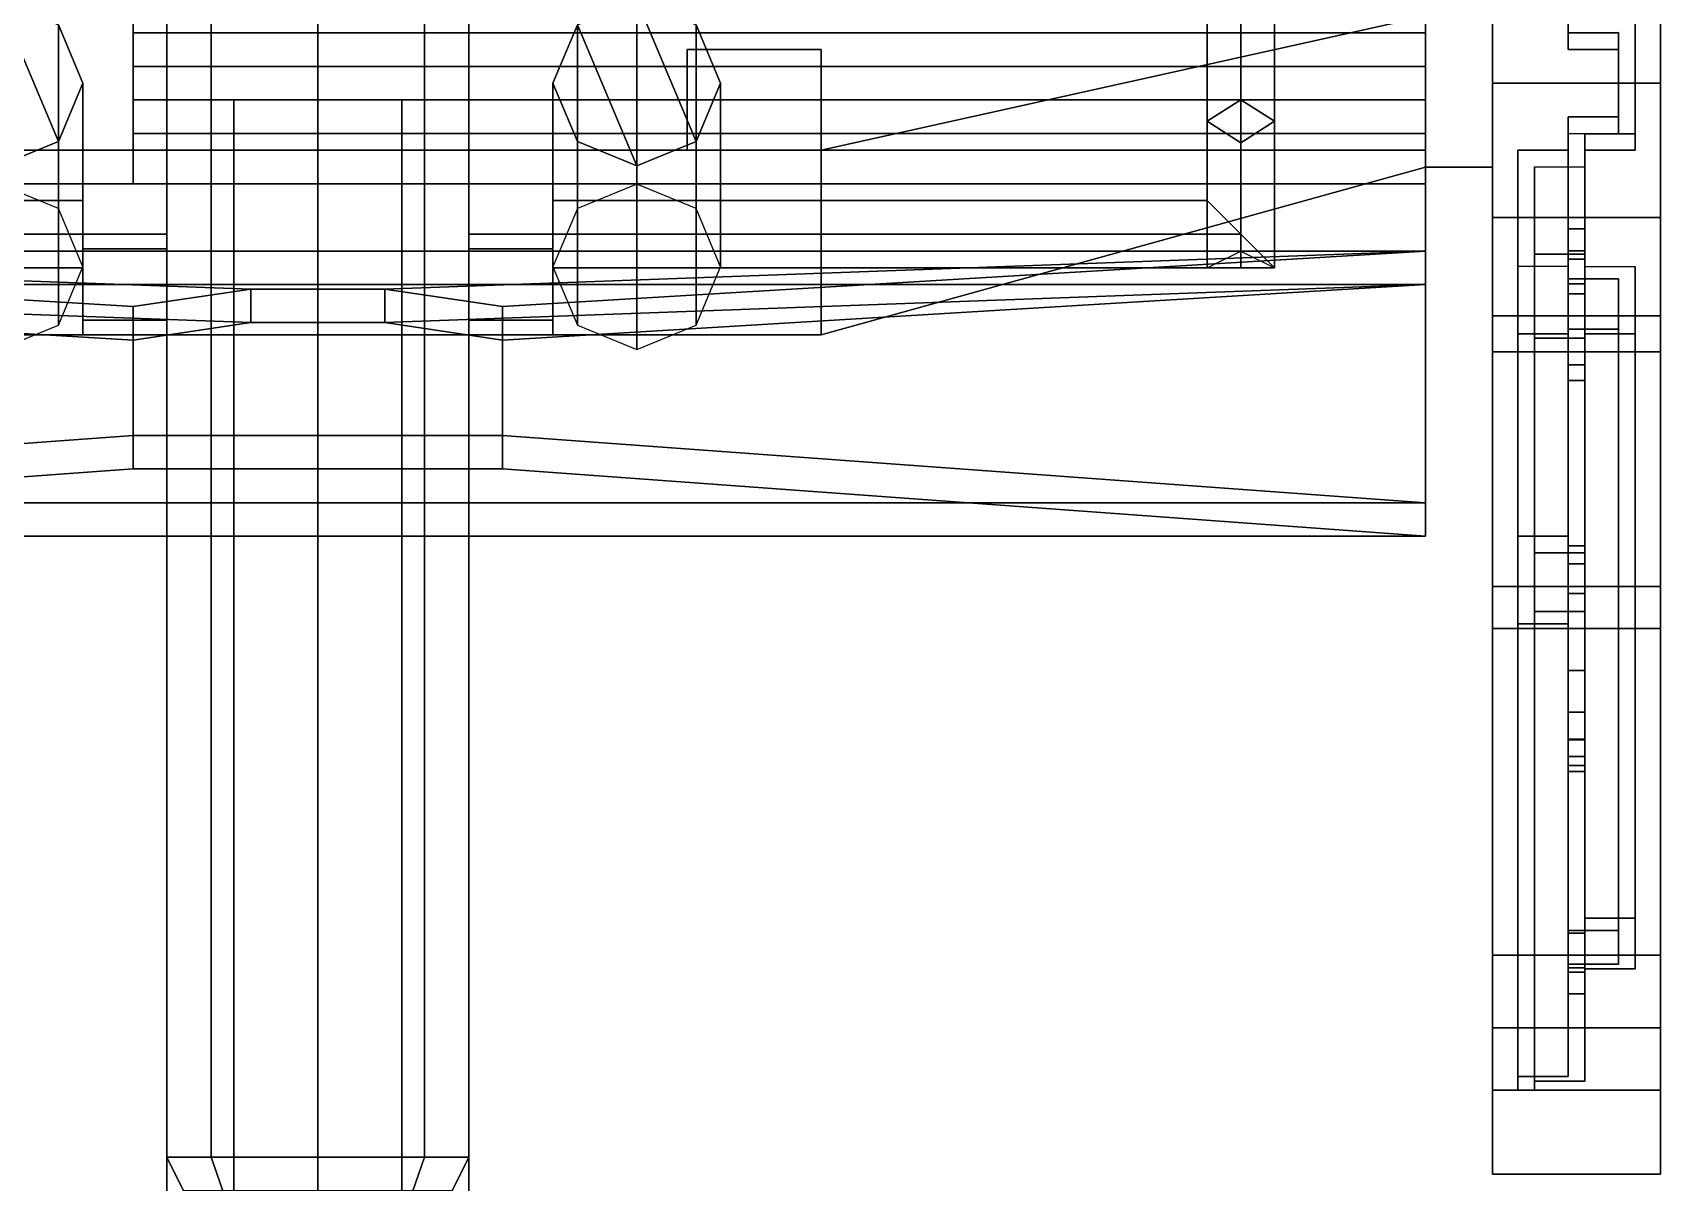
# Model space of a CAD drawing. Header units: millimetres. Extents: x -1 to 0.8, y -11.9 to 2.4.
# Drawn here: x -0.17 to 0.8, y -0.535 to 0.15 of the extents above; entities that cross this region are included whole.
import ezdxf

# ---------------------------------------------------------------- set-up
doc = ezdxf.new("R2010")
doc.units = ezdxf.units.MM
for name, color, linetype in [('gun', 1, 'Continuous'), ('sleeve', 5, 'Continuous'), ('turret', 2, 'Continuous'), ('w1', 3, 'Continuous'), ('wheels', 2, 'Continuous')]:
    doc.layers.add(name, color=color, linetype=linetype)

msp = doc.modelspace()

# ---------------------------------------------------------------- linework, layer by layer
for points in [[(0.66, 0.16, 0.49), (0.66, 0.16, 0.42), (0.3, 0.08, 0.42), (0.3, 0.08, 0.49)], [(0.3, -0.03, 0.42), (0.3, 0.08, 0.42), (0.66, 0.16, 0.42), (0.66, 0.07, 0.42)], [(0.66, 0.07, 0.49), (0.66, 0.16, 0.49), (0.3, 0.08, 0.49), (0.3, -0.03, 0.49)], [(0.66, 0.07, 0.61), (0.66, 0.16, 0.61), (0.3, 0.08, 0.61), (0.3, -0.03, 0.61)], [(0.66, 0.16, 0.61), (0.66, 0.16, 0.54), (0.3, 0.08, 0.54), (0.3, 0.08, 0.61)], [(0.3, -0.03, 0.54), (0.3, 0.08, 0.54), (0.66, 0.16, 0.54), (0.66, 0.07, 0.54)], [(0.7, 0.16, 0.71), (0.66, 0.16, 0.71), (0.66, 0.07, 0.71), (0.7, 0.07, 0.71)], [(0.66, 0.07, 0.42), (0.66, 0.16, 0.42), (0.7, 0.16, 0.42), (0.7, 0.07, 0.42)], [(0.66, 0.07, 0.71), (0.66, 0.16, 0.71), (0.66, 0.16, 0.61), (0.66, 0.07, 0.61)], [(0.66, 0.07, 0.54), (0.66, 0.16, 0.54), (0.66, 0.16, 0.49), (0.66, 0.07, 0.49)], [(0.7, 0.07, 0.42), (0.7, 0.16, 0.42), (0.7, 0.16, 0.71), (0.7, 0.07, 0.71)], [(0.22, 0.08, 0.47), (0.22, 0.14, 0.47), (0.3, 0.14, 0.47), (0.3, 0.08, 0.47)], [(0.3, 0.14, 0.53), (0.3, 0.14, 0.47), (0.22, 0.14, 0.47), (0.22, 0.14, 0.53)], [(0.22, 0.14, 0.53), (0.22, 0.14, 0.47), (0.22, 0.08, 0.47), (0.22, 0.08, 0.53)], [(0.3, 0.08, 0.53), (0.3, 0.14, 0.53), (0.22, 0.14, 0.53), (0.22, 0.08, 0.53)], [(0.3, 0.08, 0.47), (0.3, 0.14, 0.47), (0.3, 0.14, 0.53), (0.3, 0.08, 0.53)], [(0.3, 0.08, 0.61), (0.3, 0.08, 0.42), (-0.3, 0.08, 0.42), (-0.3, 0.08, 0.61)], [(-0.3, -0.03, 0.42), (-0.3, 0.08, 0.42), (0.3, 0.08, 0.42), (0.3, -0.03, 0.42)], [(0.3, -0.03, 0.61), (0.3, 0.08, 0.61), (-0.3, 0.08, 0.61), (-0.3, -0.03, 0.61)], [(0.3, -0.03, 0.49), (0.3, 0.08, 0.49), (0.3, 0.08, 0.54), (0.3, -0.03, 0.54)], [(0.3, -0.03, 0.49), (0.3, -0.03, 0.42), (0.66, 0.07, 0.42), (0.66, 0.07, 0.49)], [(0.3, -0.03, 0.61), (0.3, -0.03, 0.54), (0.66, 0.07, 0.54), (0.66, 0.07, 0.61)], [(0.7, 0.07, 0.71), (0.66, 0.07, 0.71), (0.66, 0.07, 0.42), (0.7, 0.07, 0.42)], [(-0.3, -0.03, 0.61), (-0.3, -0.03, 0.42), (0.3, -0.03, 0.42), (0.3, -0.03, 0.61)]]:
    msp.add_3dface(points)
at = {"layer": 'gun'}
for points in [[(-0.09, -0.52, 0.99), (-0.06364, -0.52, 1.05364), (-0.06364, 0.34, 1.05364), (-0.09, 0.34, 0.99)], [(-0.06364, -0.52, 0.92636), (-0.09, -0.52, 0.99), (-0.09, 0.34, 0.99), (-0.06364, 0.34, 0.92636)], [(-0.06364, -0.52, 1.05364), (0, -0.52, 1.08), (0, 0.34, 1.08), (-0.06364, 0.34, 1.05364)], [(0, -0.52, 0.9), (-0.06364, -0.52, 0.92636), (-0.06364, 0.34, 0.92636), (0, 0.34, 0.9)], [(0, -0.52, 1.08), (0.06364, -0.52, 1.05364), (0.06364, 0.34, 1.05364), (0, 0.34, 1.08)], [(0.06364, -0.52, 0.92636), (0, -0.52, 0.9), (0, 0.34, 0.9), (0.06364, 0.34, 0.92636)], [(0.06364, -0.52, 1.05364), (0.09, -0.52, 0.99), (0.09, 0.34, 0.99), (0.06364, 0.34, 1.05364)], [(0.09, -0.52, 0.99), (0.06364, -0.52, 0.92636), (0.06364, 0.34, 0.92636), (0.09, 0.34, 0.99)], [(-0.09, -0.52, 0.99), (-0.06364, -0.52, 0.92636), (-0.05657, -0.54, 0.93343), (-0.08, -0.54, 0.99)], [(-0.06364, -0.52, 1.05364), (-0.09, -0.52, 0.99), (-0.08, -0.54, 0.99), (-0.05657, -0.54, 1.04657)], [(-0.06364, -0.52, 0.92636), (0, -0.52, 0.9), (0, -0.54, 0.91), (-0.05657, -0.54, 0.93343)], [(0, -0.52, 1.08), (-0.06364, -0.52, 1.05364), (-0.05657, -0.54, 1.04657), (0, -0.54, 1.07)], [(0, -0.52, 0.9), (0.06364, -0.52, 0.92636), (0.05657, -0.54, 0.93343), (0, -0.54, 0.91)], [(0.06364, -0.52, 1.05364), (0, -0.52, 1.08), (0, -0.54, 1.07), (0.05657, -0.54, 1.04657)], [(0.06364, -0.52, 0.92636), (0.09, -0.52, 0.99), (0.08, -0.54, 0.99), (0.05657, -0.54, 0.93343)], [(0.09, -0.52, 0.99), (0.06364, -0.52, 1.05364), (0.05657, -0.54, 1.04657), (0.08, -0.54, 0.99)]]:
    msp.add_3dface(points, dxfattribs=at)
at = {"layer": 'sleeve'}
for points in [[(-0.09, 0.92, 0.87), (-0.09, 0.83, 0.74), (-0.09, -1.11, 0.74), (-0.09, -1.11, 0.87)], [(0.09, 0.11, 0.87), (0.09, 0.92, 0.87), (-0.09, 0.92, 0.87), (-0.09, 0.11, 0.87)], [(0.09, -1.11, 0.74), (0.09, 0.83, 0.74), (0.09, 0.92, 0.87), (0.09, -1.11, 0.87)], [(-0.09, -1.11, 0.74), (-0.09, 0.83, 0.74), (0.09, 0.83, 0.74), (0.09, -1.11, 0.74)], [(-0.05, -1.11, 0.9), (-0.05, 0.11, 0.9), (-0.09, 0.11, 0.87), (-0.09, -1.11, 0.87)], [(0.05, 0.11, 0.9), (0.09, 0.11, 0.87), (-0.09, 0.11, 0.87), (-0.05, 0.11, 0.9)], [(0.05, -1.11, 0.9), (0.05, 0.11, 0.9), (-0.05, 0.11, 0.9), (-0.05, -1.11, 0.9)], [(0.09, -1.11, 0.87), (0.09, 0.11, 0.87), (0.05, 0.11, 0.9), (0.05, -1.11, 0.9)]]:
    msp.add_3dface(points, dxfattribs=at)
at = {"layer": 'turret'}
for points in [[(0.55, 0.35, 0.65), (0.53, 0.32273, 0.67), (0.53, 0.09727, 1.29), (0.55, 0.11, 1.31)], [(0.55, 0.03, 0.65), (0.53, 0.05, 0.67), (0.53, 0.32273, 0.67), (0.55, 0.35, 0.65)], [(0.57, 0.32273, 0.67), (0.55, 0.35, 0.65), (0.55, 0.11, 1.31), (0.57, 0.09727, 1.29)], [(0.57, 0.01, 0.67), (0.55, 0.03, 0.65), (0.55, 0.35, 0.65), (0.57, 0.32273, 0.67)], [(0.53, 0.32273, 0.67), (0.55, 0.29545, 0.69), (0.55, 0.08455, 1.27), (0.53, 0.09727, 1.29)], [(0.53, 0.05, 0.67), (0.55, 0.03, 0.69), (0.55, 0.29545, 0.69), (0.53, 0.32273, 0.67)], [(0.55, 0.29545, 0.69), (0.57, 0.32273, 0.67), (0.57, 0.09727, 1.29), (0.55, 0.08455, 1.27)], [(0.55, 0.03, 0.69), (0.57, 0.01, 0.67), (0.57, 0.32273, 0.67), (0.55, 0.29545, 0.69)], [(-0.11, 0.23, 1.58), (-0.11, 0.13, 1.51), (0.66, 0.13, 1.51), (0.66, 0.23, 1.58)], [(0.66, 0.23, 1.56), (0.66, 0.15, 1.51), (-0.11, 0.15, 1.51), (-0.11, 0.23, 1.56)], [(-0.11, 0.23, 1.58), (-0.11, 0.23, 1.56), (-0.11, 0.15, 1.51), (-0.11, 0.13, 1.51)], [(0.66, 0.13, 1.51), (0.66, 0.15, 1.51), (0.66, 0.23, 1.56), (0.66, 0.23, 1.58)], [(-0.15464, 0.08518, 1.36614), (-0.19, 0.16924, 1.35132), (-0.22536, 0.15482, 1.35386), (-0.19, 0.07076, 1.36868)], [(-0.15464, 0.04542, 0.73343), (-0.19, 0.05984, 0.73089), (-0.19, 0.16924, 1.35132), (-0.15464, 0.15482, 1.35386)], [(-0.14, 0.12, 1.36), (-0.15464, 0.15482, 1.35386), (-0.19, 0.16924, 1.35132), (-0.15464, 0.08518, 1.36614)], [(0.19, 0.05984, 0.73089), (0.15464, 0.04542, 0.73343), (0.15464, 0.15482, 1.35386), (0.19, 0.16924, 1.35132)], [(0.22536, 0.08518, 1.36614), (0.19, 0.16924, 1.35132), (0.15464, 0.15482, 1.35386), (0.19, 0.07076, 1.36868)], [(0.22536, 0.04542, 0.73343), (0.19, 0.05984, 0.73089), (0.19, 0.16924, 1.35132), (0.22536, 0.15482, 1.35386)], [(0.24, 0.12, 1.36), (0.22536, 0.15482, 1.35386), (0.19, 0.16924, 1.35132), (0.22536, 0.08518, 1.36614)], [(-0.14, 0.0106, 0.73957), (-0.15464, 0.04542, 0.73343), (-0.15464, 0.15482, 1.35386), (-0.14, 0.12, 1.36)], [(0.66, 0.15, 1.51), (0.66, 0.11, 1.47), (-0.11, 0.11, 1.47), (-0.11, 0.15, 1.51)], [(-0.11, 0.13, 1.51), (-0.11, 0.15, 1.51), (-0.11, 0.11, 1.47), (-0.11, 0.09, 1.47)], [(0.15464, 0.04542, 0.73343), (0.14, 0.0106, 0.73957), (0.14, 0.12, 1.36), (0.15464, 0.15482, 1.35386)], [(0.19, 0.07076, 1.36868), (0.15464, 0.15482, 1.35386), (0.14, 0.12, 1.36), (0.15464, 0.08518, 1.36614)], [(0.24, 0.0106, 0.73957), (0.22536, 0.04542, 0.73343), (0.22536, 0.15482, 1.35386), (0.24, 0.12, 1.36)], [(0.66, 0.09, 1.47), (0.66, 0.11, 1.47), (0.66, 0.15, 1.51), (0.66, 0.13, 1.51)], [(-0.11, 0.13, 1.51), (-0.11, 0.09, 1.47), (0.66, 0.09, 1.47), (0.66, 0.13, 1.51)], [(-0.15464, -0.02422, 0.74571), (-0.14, 0.0106, 0.73957), (-0.14, 0.12, 1.36), (-0.15464, 0.08518, 1.36614)], [(0.14, 0.0106, 0.73957), (0.15464, -0.02422, 0.74571), (0.15464, 0.08518, 1.36614), (0.14, 0.12, 1.36)], [(0.22536, -0.02422, 0.74571), (0.24, 0.0106, 0.73957), (0.24, 0.12, 1.36), (0.22536, 0.08518, 1.36614)], [(0.66, 0.11, 1.47), (0.66, 0.08, 1.43), (-0.11, 0.08, 1.43), (-0.11, 0.11, 1.47)], [(-0.11, 0.09, 1.47), (-0.11, 0.11, 1.47), (-0.11, 0.08, 1.43), (-0.11, 0.06, 1.43)], [(0.53, 0.01, 1.29), (0.55, 0.02, 1.31), (0.55, 0.11, 1.31), (0.53, 0.09727, 1.29)], [(0.55, 0.02, 1.31), (0.57, 0.01, 1.29), (0.57, 0.09727, 1.29), (0.55, 0.11, 1.31)], [(0.66, 0.06, 1.43), (0.66, 0.08, 1.43), (0.66, 0.11, 1.47), (0.66, 0.09, 1.47)], [(0.55, 0.01, 1.27), (0.53, 0.01, 1.29), (0.53, 0.09727, 1.29), (0.55, 0.08455, 1.27)], [(0.57, 0.01, 1.29), (0.55, 0.01, 1.27), (0.55, 0.08455, 1.27), (0.57, 0.09727, 1.29)], [(-0.11, 0.09, 1.47), (-0.11, 0.06, 1.43), (0.66, 0.06, 1.43), (0.66, 0.09, 1.47)], [(0.66, 0.08, 1.43), (0.66, 0.02, 1.31), (-0.66, 0.02, 1.31), (-0.66, 0.08, 1.43)], [(-0.11, 0.06, 1.43), (-0.11, 0.08, 1.43), (-0.55, 0.08, 1.43), (-0.55, 0.06, 1.43)], [(-0.19, -0.03864, 0.74825), (-0.15464, -0.02422, 0.74571), (-0.15464, 0.08518, 1.36614), (-0.19, 0.07076, 1.36868)], [(-0.09, 0.03, 0.75), (-0.09, 0.08, 0.64), (-0.14, 0.08, 0.64), (-0.14, 0.03, 0.75)], [(-0.14, 0.03, 0.75), (-0.14, 0.08, 0.64), (-0.14, -0.03, 0.61), (-0.14, -0.03, 0.75)], [(-0.14, 0.08, 0.64), (-0.14, 0.08, 0.61), (-0.14, -0.03, 0.61)], [(0.14, 0.08, 0.64), (0.14, 0.08, 0.61), (-0.14, 0.08, 0.61), (-0.14, 0.08, 0.64)], [(-0.14, -0.03, 0.61), (-0.14, 0.08, 0.61), (0.14, 0.08, 0.61), (0.14, -0.03, 0.61)], [(-0.09, -0.03, 0.64), (-0.09, 0.08, 0.64), (-0.09, 0.03, 0.75), (-0.09, -0.03, 0.75)], [(0.09, -0.03, 0.64), (0.09, 0.08, 0.64), (-0.09, 0.08, 0.64), (-0.09, -0.03, 0.64)], [(0.09, 0.03, 0.75), (0.09, 0.08, 0.64), (0.09, -0.03, 0.64), (0.09, -0.03, 0.75)], [(0.14, 0.03, 0.75), (0.14, 0.08, 0.64), (0.09, 0.08, 0.64), (0.09, 0.03, 0.75)], [(0.14, -0.03, 0.61), (0.14, 0.08, 0.61), (0.14, 0.08, 0.64), (0.14, -0.03, 0.61)], [(0.14, -0.03, 0.61), (0.14, 0.08, 0.64), (0.14, 0.03, 0.75), (0.14, -0.03, 0.75)], [(0.15464, -0.02422, 0.74571), (0.19, -0.03864, 0.74825), (0.19, 0.07076, 1.36868), (0.15464, 0.08518, 1.36614)], [(0.19, -0.03864, 0.74825), (0.22536, -0.02422, 0.74571), (0.22536, 0.08518, 1.36614), (0.19, 0.07076, 1.36868)], [(0.66, 0, 1.31), (0.66, 0.02, 1.31), (0.66, 0.08, 1.43), (0.66, 0.06, 1.43)], [(-0.66, 0.06, 1.43), (-0.66, 0, 1.31), (0.66, 0, 1.31), (0.66, 0.06, 1.43)], [(-0.14, 0.03, 0.69), (-0.14, 0.05, 0.67), (-0.53, 0.05, 0.67), (-0.55, 0.03, 0.69)], [(-0.14, 0.05, 0.67), (-0.14, 0.03, 0.65), (-0.55, 0.03, 0.65), (-0.53, 0.05, 0.67)], [(0.14, 0.03, 0.65), (0.14, 0.05, 0.67), (0.53, 0.05, 0.67), (0.55, 0.03, 0.65)], [(0.14, 0.05, 0.67), (0.14, 0.03, 0.69), (0.55, 0.03, 0.69), (0.53, 0.05, 0.67)], [(-0.14, 0.01, 0.67), (-0.14, 0.03, 0.69), (-0.55, 0.03, 0.69), (-0.57, 0.01, 0.67)], [(-0.14, 0.03, 0.65), (-0.14, 0.01, 0.67), (-0.57, 0.01, 0.67), (-0.55, 0.03, 0.65)], [(-0.14, 0.03, 0.75), (-0.14, 0.02121, 0.77121), (-0.09, 0.02121, 0.77121), (-0.09, 0.03, 0.75)], [(-0.14, 0.02121, 0.77121), (-0.14, 0.03, 0.75), (-0.14, -0.03, 0.75), (-0.14, -0.02121, 0.77121)], [(0.09, 0.03, 0.75), (0.09, 0.02121, 0.77121), (0.14, 0.02121, 0.77121), (0.14, 0.03, 0.75)], [(0.14, -0.03, 0.75), (0.14, 0.03, 0.75), (0.14, 0.02121, 0.77121), (0.14, -0.02121, 0.77121)], [(0.14, 0.01, 0.67), (0.14, 0.03, 0.65), (0.55, 0.03, 0.65), (0.57, 0.01, 0.67)], [(0.14, 0.03, 0.69), (0.14, 0.01, 0.67), (0.57, 0.01, 0.67), (0.55, 0.03, 0.69)], [(-0.11, -0.01314, 1.12), (-0.11, -0.08988, 0.68), (-0.66, -0.13, 0.45), (-0.66, 0.02, 1.31)], [(0.66, 0.02, 1.31), (0.04, -0.00267, 1.18), (-0.04, -0.00267, 1.18), (-0.66, 0.02, 1.31)], [(-0.04, -0.00267, 1.18), (-0.11, -0.01314, 1.12), (-0.11, -0.01314, 1.12), (-0.66, 0.02, 1.31)], [(-0.14, 0.02121, 0.77121), (-0.14, 0, 0.78), (-0.09, 0, 0.78), (-0.09, 0.02121, 0.77121)], [(-0.14, 0, 0.78), (-0.14, 0.02121, 0.77121), (-0.14, -0.02121, 0.77121), (-0.14, 0, 0.78)], [(0.66, 0.02, 1.31), (0.11, -0.01314, 1.12), (0.11, -0.01314, 1.12), (0.04, -0.00267, 1.18)], [(0.09, 0.02121, 0.77121), (0.09, 0, 0.78), (0.14, 0, 0.78), (0.14, 0.02121, 0.77121)], [(0.66, -0.13, 0.45), (0.11, -0.08988, 0.68), (0.11, -0.01314, 1.12), (0.66, 0.02, 1.31)], [(0.14, -0.02121, 0.77121), (0.14, 0.02121, 0.77121), (0.14, 0, 0.78)], [(0.66, -0.15, 0.45), (0.66, -0.13, 0.45), (0.66, 0.02, 1.31), (0.66, 0, 1.31)], [(-0.66, 0, 1.31), (-0.66, -0.15, 0.45), (-0.11, -0.10988, 0.68), (-0.11, -0.03314, 1.12)], [(-0.66, 0, 1.31), (-0.04, -0.02267, 1.18), (0.04, -0.02267, 1.18), (0.66, 0, 1.31)], [(-0.66, 0, 1.31), (-0.66, 0, 1.31), (-0.11, -0.03314, 1.12), (-0.04, -0.02267, 1.18)], [(-0.14, 0, 0.78), (-0.14, -0.02121, 0.77121), (-0.09, -0.02121, 0.77121), (-0.09, 0, 0.78)], [(-0.11, -0.03314, 1.12), (-0.11, -0.01314, 1.12), (-0.04, -0.00267, 1.18), (-0.04, -0.02267, 1.18)], [(-0.04, -0.02267, 1.18), (-0.04, -0.00267, 1.18), (0.04, -0.00267, 1.18), (0.04, -0.02267, 1.18)], [(0.04, -0.02267, 1.18), (0.04, -0.02267, 1.18), (0.11, -0.03314, 1.12), (0.66, 0, 1.31)], [(0.04, -0.02267, 1.18), (0.04, -0.00267, 1.18), (0.11, -0.01314, 1.12), (0.11, -0.03314, 1.12)], [(0.09, 0, 0.78), (0.09, -0.02121, 0.77121), (0.14, -0.02121, 0.77121), (0.14, 0, 0.78)], [(0.11, -0.10988, 0.68), (0.66, -0.15, 0.45), (0.66, 0, 1.31), (0.11, -0.03314, 1.12)], [(-0.11, -0.10988, 0.68), (-0.11, -0.08988, 0.68), (-0.11, -0.01314, 1.12), (-0.11, -0.03314, 1.12)], [(0.11, -0.03314, 1.12), (0.11, -0.01314, 1.12), (0.11, -0.08988, 0.68), (0.11, -0.10988, 0.68)], [(-0.14, -0.02121, 0.77121), (-0.14, -0.03, 0.75), (-0.09, -0.03, 0.75), (-0.09, -0.02121, 0.77121)], [(0.09, -0.02121, 0.77121), (0.09, -0.03, 0.75), (0.14, -0.03, 0.75), (0.14, -0.02121, 0.77121)], [(-0.14, -0.03, 0.75), (-0.14, -0.03, 0.61), (-0.09, -0.03, 0.64), (-0.09, -0.03, 0.75)], [(-0.09, -0.03, 0.64), (-0.14, -0.03, 0.61), (0.14, -0.03, 0.61), (0.09, -0.03, 0.64)], [(0.09, -0.03, 0.75), (0.09, -0.03, 0.64), (0.14, -0.03, 0.61), (0.14, -0.03, 0.75)], [(0.11, -0.08988, 0.68), (0.66, -0.13, 0.45), (-0.66, -0.13, 0.45), (-0.11, -0.08988, 0.68)], [(0.11, -0.10988, 0.68), (0.11, -0.08988, 0.68), (-0.11, -0.08988, 0.68), (-0.11, -0.10988, 0.68)], [(-0.11, -0.10988, 0.68), (-0.66, -0.15, 0.45), (0.66, -0.15, 0.45), (0.11, -0.10988, 0.68)], [(-0.66, -0.15, 0.45), (-0.66, -0.13, 0.45), (0.66, -0.13, 0.45), (0.66, -0.15, 0.45)]]:
    msp.add_3dface(points, dxfattribs=at)
at = {"layer": 'w1'}
for points in [[(0.745, 0.08982, 1.24191), (0.745, 0.0005, 1.19256), (0.745, -0.04779, 1.17962), (0.745, -0.14982, 1.1777)], [(0.745, 0.08982, 1.24191), (0.745, 0.02017, 1.17712), (0.745, 0.02017, 1.17712), (0.745, 0.0005, 1.19256)], [(0.745, 0.08982, 1.24191), (0.745, 0.08, 0.79928), (0.745, 0.0332, 1.05121), (0.745, 0.02017, 1.17712)], [(0.745, 0.02017, 0.12288), (0.745, 0.0332, 0.24879), (0.745, 0.08, 0.50072), (0.745, 0.08982, 0.05809)], [(0.745, 0.0005, 0.10744), (0.745, 0.02017, 0.12288), (0.745, 0.02017, 0.12288), (0.745, 0.08982, 0.05809)], [(0.745, -0.14982, 0.1223), (0.745, -0.04779, 0.12038), (0.745, 0.0005, 0.10744), (0.745, 0.08982, 0.05809)], [(0.745, -0.14982, 1.1777), (0.745, 0.08, 0.79928), (0.715, 0.08, 0.79928), (0.715, -0.14982, 1.1777)], [(0.715, 0.08, 0.79928), (0.715, 0.04, 0.78856), (0.715, -0.18, 1.16962), (0.715, -0.14982, 1.1777)], [(0.715, -0.14982, 0.1223), (0.715, 0.0798, 0.50077), (0.745, 0.08, 0.50072), (0.745, -0.14982, 0.1223)], [(0.715, 0.04, 0.51144), (0.715, 0.08, 0.50072), (0.715, -0.14982, 0.1223), (0.715, -0.18, 0.13038)], [(0.745, -0.05711, 1.15642), (0.745, -0.00543, 1.04085), (0.745, 0.08, 0.79928), (0.745, -0.14982, 1.1777)], [(0.745, 0.01518, 1.0412), (0.745, 0.08, 0.79928), (0.745, 0.08, 0.79928), (0.745, -0.00542, 1.04081)], [(0.745, 0.0332, 1.05121), (0.745, 0.08, 0.79928), (0.745, 0.08, 0.79928), (0.745, 0.01518, 1.0412)], [(0.745, -0.14982, 0.1223), (0.745, 0.08, 0.50072), (0.745, -0.00543, 0.25915), (0.745, -0.05711, 0.14358)], [(0.745, 0.01518, 0.2588), (0.745, 0.08, 0.50072), (0.745, 0.08, 0.50072), (0.745, 0.03321, 0.24884)], [(0.745, -0.00543, 0.25915), (0.745, 0.08, 0.50072), (0.745, 0.08, 0.50072), (0.745, 0.01518, 0.2588)], [(0.755, -0.15988, 1.17501), (0.755, 0.06994, 0.79659), (0.755, 0.08, 0.79928), (0.755, -0.14982, 1.1777)], [(0.755, -0.14982, 0.1223), (0.755, 0.08, 0.50072), (0.755, 0.06994, 0.50341), (0.755, -0.15988, 0.12499)], [(0.725, -0.15988, 1.17501), (0.725, 0.07014, 0.79664), (0.755, 0.06994, 0.79659), (0.755, -0.15988, 1.17501)], [(0.725, -0.18, 1.16962), (0.725, 0.04, 0.78856), (0.725, 0.07014, 0.79664), (0.725, -0.15988, 1.17501)], [(0.725, -0.15988, 0.12499), (0.725, 0.06994, 0.50341), (0.725, 0.04, 0.51144), (0.725, -0.18, 0.13038)], [(0.755, -0.15988, 0.12499), (0.755, 0.06994, 0.50341), (0.725, 0.06994, 0.50341), (0.725, -0.15988, 0.12499)], [(0.715, 0.04, 0.78856), (0.715, 0.01072, 0.75928), (0.715, -0.20209, 1.14753), (0.715, -0.18, 1.16962)], [(0.715, 0.01072, 0.54072), (0.715, 0.04, 0.51144), (0.715, -0.18, 0.13038), (0.715, -0.20209, 0.15248)], [(0.725, -0.19473, 1.15489), (0.725, 0.01808, 0.76665), (0.725, 0.04, 0.78856), (0.725, -0.18, 1.16962)], [(0.725, -0.18, 0.13038), (0.725, 0.04, 0.51144), (0.725, 0.01793, 0.5335), (0.725, -0.19473, 0.14512)], [(0.715, -0.20209, 1.14753), (0.715, 0.01087, 0.75943), (0.745, 0.01072, 0.75928), (0.745, -0.20209, 1.14752)], [(0.745, -0.20209, 0.15248), (0.745, 0.01072, 0.54072), (0.715, 0.01072, 0.54072), (0.715, -0.20209, 0.15248)], [(0.755, -0.19473, 1.15489), (0.755, 0.01808, 0.76665), (0.725, 0.01808, 0.76665), (0.725, -0.19473, 1.15489)], [(0.725, -0.19473, 0.14512), (0.725, 0.01793, 0.5335), (0.755, 0.01808, 0.53335), (0.755, -0.19473, 0.14511)], [(0.745, -0.28659, 1.00002), (0.745, -0.18406, 0.92577), (0.745, 0.01072, 0.75928), (0.745, -0.37752, 0.97209)], [(0.745, -0.20209, 1.14752), (0.745, 0.01072, 0.75928), (0.745, -0.15577, 0.95406), (0.745, -0.23002, 1.05659)], [(0.745, -0.16638, 0.93638), (0.745, 0.01072, 0.75928), (0.745, 0.01072, 0.75928), (0.745, -0.18402, 0.92574)], [(0.745, -0.15577, 0.95406), (0.745, 0.01072, 0.75928), (0.745, 0.01072, 0.75928), (0.745, -0.16638, 0.93638)], [(0.745, -0.18406, 0.37423), (0.745, 0.01072, 0.54072), (0.745, 0.01072, 0.54072), (0.745, -0.16638, 0.36362)], [(0.745, -0.16638, 0.36362), (0.745, 0.01072, 0.54072), (0.745, 0.01072, 0.54072), (0.745, -0.15574, 0.34598)], [(0.745, -0.37752, 0.32791), (0.745, 0.01072, 0.54072), (0.745, -0.18406, 0.37423), (0.745, -0.28659, 0.29998)], [(0.745, -0.23002, 0.24341), (0.745, -0.15577, 0.34594), (0.745, 0.01072, 0.54072), (0.745, -0.20209, 0.15248)], [(0.755, -0.20209, 1.14752), (0.755, 0.01072, 0.75928), (0.755, 0.01808, 0.76665), (0.755, -0.19473, 1.15489)], [(0.755, -0.19473, 0.14511), (0.755, 0.01808, 0.53335), (0.755, 0.01072, 0.54072), (0.755, -0.20209, 0.15248)], [(0.715, -0.47191, 0.61982), (0.715, -0.02934, 0.6102), (0.745, -0.02928, 0.61), (0.745, -0.47191, 0.61982)], [(0.745, -0.47191, 0.68018), (0.745, -0.02928, 0.69), (0.715, -0.02928, 0.69), (0.715, -0.47191, 0.68018)], [(0.715, -0.04, 0.65), (0.715, -0.02928, 0.61), (0.715, -0.47191, 0.61982), (0.715, -0.48, 0.65)], [(0.715, -0.02928, 0.69), (0.715, -0.04, 0.65), (0.715, -0.48, 0.65), (0.715, -0.47191, 0.68018)], [(0.725, -0.48, 0.65), (0.725, -0.04, 0.65), (0.725, -0.03192, 0.68014), (0.725, -0.47461, 0.67012)], [(0.725, -0.47461, 0.67012), (0.725, -0.03192, 0.68014), (0.755, -0.03198, 0.67994), (0.755, -0.47461, 0.67012)], [(0.725, -0.47461, 0.62988), (0.725, -0.03198, 0.62006), (0.725, -0.04, 0.65), (0.725, -0.48, 0.65)], [(0.755, -0.47461, 0.62988), (0.755, -0.03198, 0.62006), (0.725, -0.03198, 0.62006), (0.725, -0.47461, 0.62988)], [(0.745, -0.27085, 0.77543), (0.745, -0.02928, 0.69), (0.745, -0.02928, 0.69), (0.745, -0.2712, 0.75482)], [(0.745, -0.2712, 0.75482), (0.745, -0.02928, 0.69), (0.745, -0.02928, 0.69), (0.745, -0.28116, 0.73679)], [(0.745, -0.4077, 0.91982), (0.745, -0.02928, 0.69), (0.745, -0.27085, 0.77543), (0.745, -0.38642, 0.82711)], [(0.745, -0.40712, 0.74983), (0.745, -0.28121, 0.7368), (0.745, -0.02928, 0.69), (0.745, -0.47191, 0.68018)], [(0.745, -0.38642, 0.47289), (0.745, -0.27085, 0.52457), (0.745, -0.02928, 0.61), (0.745, -0.4077, 0.38018)], [(0.745, -0.47191, 0.61982), (0.745, -0.02928, 0.61), (0.745, -0.28121, 0.5632), (0.745, -0.40712, 0.55017)], [(0.745, -0.2712, 0.54518), (0.745, -0.02928, 0.61), (0.745, -0.02928, 0.61), (0.745, -0.27081, 0.52458)], [(0.745, -0.28121, 0.5632), (0.745, -0.02928, 0.61), (0.745, -0.02928, 0.61), (0.745, -0.2712, 0.54518)], [(0.755, -0.47191, 0.61982), (0.755, -0.02928, 0.61), (0.755, -0.03198, 0.62006), (0.755, -0.47461, 0.62988)], [(0.755, -0.47461, 0.67012), (0.755, -0.03198, 0.67994), (0.755, -0.02928, 0.69), (0.755, -0.47191, 0.68018)], [(0.745, -0.04779, 1.17962), (0.745, -0.05711, 1.15642), (0.745, -0.05711, 1.15642), (0.745, -0.14982, 1.1777)], [(0.745, -0.14982, 0.1223), (0.745, -0.05711, 0.14358), (0.745, -0.05711, 0.14358), (0.745, -0.04779, 0.12038)], [(0.745, -0.20209, 1.14752), (0.745, -0.25477, 1.06012), (0.745, -0.29012, 1.02477), (0.745, -0.37752, 0.97209)], [(0.745, -0.20209, 1.14752), (0.745, -0.23002, 1.05659), (0.745, -0.23002, 1.05659), (0.745, -0.25477, 1.06012)], [(0.745, -0.25477, 0.23988), (0.745, -0.23002, 0.24341), (0.745, -0.23002, 0.24341), (0.745, -0.20209, 0.15248)], [(0.745, -0.37752, 0.32791), (0.745, -0.29012, 0.27523), (0.745, -0.25477, 0.23988), (0.745, -0.20209, 0.15248)], [(0.745, -0.29012, 1.02477), (0.745, -0.28659, 1.00002), (0.745, -0.28659, 1.00002), (0.745, -0.37752, 0.97209)], [(0.745, -0.37752, 0.32791), (0.745, -0.28659, 0.29998), (0.745, -0.28659, 0.29998), (0.745, -0.29012, 0.27523)], [(0.745, -0.4077, 0.91982), (0.745, -0.38642, 0.82711), (0.745, -0.38642, 0.82711), (0.745, -0.40962, 0.81779)], [(0.745, -0.40962, 0.48221), (0.745, -0.38642, 0.47289), (0.745, -0.38642, 0.47289), (0.745, -0.4077, 0.38018)], [(0.745, -0.42256, 0.7695), (0.745, -0.40712, 0.74983), (0.745, -0.40712, 0.74983), (0.745, -0.47191, 0.68018)], [(0.745, -0.47191, 0.61982), (0.745, -0.40712, 0.55017), (0.745, -0.40712, 0.55017), (0.745, -0.42256, 0.5305)], [(0.745, -0.4077, 0.91982), (0.745, -0.40962, 0.81779), (0.745, -0.42256, 0.7695), (0.745, -0.47191, 0.68018)], [(0.745, -0.47191, 0.61982), (0.745, -0.42256, 0.5305), (0.745, -0.40962, 0.48221), (0.745, -0.4077, 0.38018)]]:
    msp.add_3dface(points, dxfattribs=at)
at = {"layer": 'wheels'}
for points in [[(0.7, 0.445, 1.21292), (0.7, 0.12, 1.3), (0.8, 0.12, 1.3), (0.8, 0.445, 1.21292)], [(0.7, 0.12), (0.7, 0.445, 0.08708), (0.8, 0.445, 0.08708), (0.8, 0.12)], [(0.7, 0.12, 0.05), (0.7, 0.42, 0.13038), (0.7, 0.445, 0.08708), (0.7, 0.12)], [(0.7, 0.42, 1.16962), (0.7, 0.12, 1.25), (0.7, 0.12, 1.3), (0.7, 0.445, 1.21292)], [(0.8, 0.12), (0.8, 0.445, 0.08708), (0.8, 0.42, 0.13038), (0.8, 0.12, 0.05)], [(0.8, 0.445, 1.21292), (0.8, 0.12, 1.3), (0.8, 0.12, 1.25), (0.8, 0.42, 1.16962)], [(0.7, 0.12, 1.25), (0.7, 0.42, 1.16962), (0.8, 0.42, 1.16962), (0.8, 0.12, 1.25)], [(0.7, 0.42, 0.13038), (0.7, 0.12, 0.05), (0.8, 0.12, 0.05), (0.8, 0.42, 0.13038)], [(0.7, -0.01856, 0.73), (0.7, 0.28, 0.65), (0.7, 0.25856, 0.57), (0.7, -0.04, 0.65)], [(0.7, 0.04, 0.78856), (0.7, 0.25856, 0.73), (0.7, 0.28, 0.65), (0.7, -0.01856, 0.73)], [(0.8, 0.25856, 0.73), (0.8, 0.04, 0.78856), (0.8, -0.01856, 0.73), (0.8, 0.28, 0.65)], [(0.8, 0.28, 0.65), (0.8, -0.01856, 0.73), (0.8, -0.04, 0.65), (0.8, 0.25856, 0.57)], [(0.7, -0.04, 0.65), (0.7, 0.25856, 0.57), (0.7, 0.2, 0.51144), (0.7, -0.01856, 0.57)], [(0.7, 0.12, 0.81), (0.7, 0.2, 0.78856), (0.7, 0.25856, 0.73), (0.7, 0.04, 0.78856)], [(0.8, 0.2, 0.78856), (0.8, 0.12, 0.81), (0.8, 0.04, 0.78856), (0.8, 0.25856, 0.73)], [(0.8, 0.25856, 0.57), (0.8, -0.04, 0.65), (0.8, -0.01856, 0.57), (0.8, 0.2, 0.51144)], [(0.7, 0.2, 0.78856), (0.7, 0.12, 0.81), (0.8, 0.12, 0.81), (0.8, 0.2, 0.78856)], [(0.7, 0.12, 0.49), (0.7, 0.2, 0.51144), (0.8, 0.2, 0.51144), (0.8, 0.12, 0.49)], [(0.7, -0.01856, 0.57), (0.7, 0.2, 0.51144), (0.7, 0.12, 0.49), (0.7, 0.04, 0.51144)], [(0.8, 0.2, 0.51144), (0.8, -0.01856, 0.57), (0.8, 0.04, 0.51144), (0.8, 0.12, 0.49)], [(0.745, 0.15018, 1.24191), (0.745, 0.16, 0.79928), (0.745, 0.14994, 0.80198), (0.745, 0.14012, 1.24461)], [(0.745, 0.14012, 0.05539), (0.745, 0.14994, 0.49802), (0.745, 0.16, 0.50072), (0.745, 0.15018, 0.05809)], [(0.785, 0.12, 0.81), (0.785, 0.16, 0.79928), (0.785, 0.15018, 1.24191), (0.785, 0.12, 1.25)], [(0.785, 0.16, 0.50072), (0.785, 0.12, 0.49), (0.785, 0.12, 0.05), (0.785, 0.15018, 0.05809)], [(0.775, 0.14012, 0.05539), (0.775, 0.15014, 0.49808), (0.745, 0.14994, 0.49802), (0.745, 0.14012, 0.05539)], [(0.745, 0.14012, 1.24461), (0.745, 0.14994, 0.80198), (0.775, 0.14994, 0.80198), (0.775, 0.14012, 1.24461)], [(0.775, 0.12, 0.05), (0.775, 0.12, 0.49), (0.775, 0.15014, 0.49808), (0.775, 0.14012, 0.05539)], [(0.775, 0.14012, 1.24461), (0.775, 0.14994, 0.80198), (0.775, 0.12, 0.81), (0.775, 0.12, 1.25)], [(0.7, 0.12, 1.3), (0.7, -0.205, 1.21292), (0.8, -0.205, 1.21292), (0.8, 0.12, 1.3)], [(0.7, -0.205, 0.08708), (0.7, 0.12), (0.8, 0.12), (0.8, -0.205, 0.08708)], [(0.7, -0.18, 1.16962), (0.7, 0.12, 1.25), (0.8, 0.12, 1.25), (0.8, -0.18, 1.16962)], [(0.7, 0.12, 0.05), (0.7, -0.18, 0.13038), (0.8, -0.18, 0.13038), (0.8, 0.12, 0.05)], [(0.7, 0.12, 0.81), (0.7, 0.04, 0.78856), (0.8, 0.04, 0.78856), (0.8, 0.12, 0.81)], [(0.7, 0.04, 0.51144), (0.7, 0.12, 0.49), (0.8, 0.12, 0.49), (0.8, 0.04, 0.51144)], [(0.7, 0.12, 1.25), (0.7, -0.18, 1.16962), (0.7, -0.205, 1.21292), (0.7, 0.12, 1.3)], [(0.7, -0.18, 0.13038), (0.7, 0.12, 0.05), (0.7, 0.12), (0.7, -0.205, 0.08708)], [(0.775, 0.12, 1.25), (0.775, 0.12, 0.81), (0.775, 0.08986, 0.80192), (0.775, 0.09988, 1.24461)], [(0.775, 0.09988, 0.05539), (0.775, 0.09006, 0.49802), (0.775, 0.12, 0.49), (0.775, 0.12, 0.05)], [(0.785, 0.08, 0.79928), (0.785, 0.12, 0.81), (0.785, 0.12, 1.25), (0.785, 0.08982, 1.24191)], [(0.785, 0.12, 0.49), (0.785, 0.08, 0.50072), (0.785, 0.08982, 0.05809), (0.785, 0.12, 0.05)], [(0.8, 0.12, 1.3), (0.8, -0.205, 1.21292), (0.8, -0.18, 1.16962), (0.8, 0.12, 1.25)], [(0.8, -0.205, 0.08708), (0.8, 0.12), (0.8, 0.12, 0.05), (0.8, -0.18, 0.13038)], [(0.745, 0.09988, 1.24461), (0.745, 0.09006, 0.80198), (0.745, 0.08, 0.79928), (0.745, 0.08982, 1.24191)], [(0.775, 0.09988, 1.24461), (0.775, 0.08986, 0.80192), (0.745, 0.09006, 0.80198), (0.745, 0.09988, 1.24461)], [(0.745, 0.09988, 0.05539), (0.745, 0.09006, 0.49802), (0.775, 0.09006, 0.49802), (0.775, 0.09988, 0.05539)], [(0.745, 0.08982, 0.05809), (0.745, 0.08, 0.50072), (0.745, 0.09006, 0.49802), (0.745, 0.09988, 0.05539)], [(0.755, 0.08982, 1.24191), (0.755, 0.08, 0.79928), (0.785, 0.08, 0.79928), (0.785, 0.08982, 1.24191)], [(0.755, 0.02017, 1.17712), (0.755, 0.0332, 1.05121), (0.755, 0.08, 0.79928), (0.755, 0.08982, 1.24191)], [(0.755, 0.0005, 1.19256), (0.755, 0.02017, 1.17712), (0.755, 0.08982, 1.24191)], [(0.755, 0.08982, 1.24191), (0.755, -0.14982, 1.1777), (0.755, -0.04779, 1.17962), (0.755, 0.0005, 1.19256)], [(0.755, 0.08982, 0.05809), (0.755, 0.08, 0.50072), (0.755, 0.0332, 0.24879), (0.755, 0.02017, 0.12288)], [(0.785, 0.08982, 0.05809), (0.785, 0.0802, 0.50066), (0.755, 0.08, 0.50072), (0.755, 0.08982, 0.05809)], [(0.755, 0.08982, 0.05809), (0.755, 0.02017, 0.12288), (0.755, 0.0005, 0.10744)], [(0.755, -0.14982, 0.1223), (0.755, 0.08982, 0.05809), (0.755, 0.0005, 0.10744), (0.755, -0.04779, 0.12038)], [(0.755, -0.14982, 1.1777), (0.755, 0.08, 0.79928), (0.755, -0.00543, 1.04085), (0.755, -0.05711, 1.15642)], [(0.755, -0.00543, 1.04085), (0.755, 0.08, 0.79928), (0.755, 0.08, 0.79928), (0.755, 0.01518, 1.0412)], [(0.755, 0.01518, 1.0412), (0.755, 0.08, 0.79928), (0.755, 0.08, 0.79928), (0.755, 0.0332, 1.05121)], [(0.755, -0.05711, 0.14358), (0.755, -0.00543, 0.25915), (0.755, 0.08, 0.50072), (0.755, -0.14982, 0.1223)], [(0.755, 0.0332, 0.24879), (0.755, 0.08, 0.50072), (0.755, 0.08, 0.50072), (0.755, 0.01518, 0.2588)], [(0.755, 0.01518, 0.2588), (0.755, 0.08, 0.50072), (0.755, 0.08, 0.50072), (0.755, -0.00543, 0.25915)], [(0.7, 0.04, 0.78856), (0.7, -0.01856, 0.73), (0.8, -0.01856, 0.73), (0.8, 0.04, 0.78856)], [(0.7, -0.01856, 0.57), (0.7, 0.04, 0.51144), (0.8, 0.04, 0.51144), (0.8, -0.01856, 0.57)], [(0.745, 0.01518, 0.2588), (0.745, 0.03321, 0.24884), (0.755, 0.0332, 0.24879), (0.755, 0.01518, 0.2588)], [(0.745, 0.02017, 1.17712), (0.745, 0.0332, 1.05121), (0.755, 0.0332, 1.05121), (0.755, 0.02017, 1.17712)], [(0.745, 0.0332, 1.05121), (0.745, 0.01518, 1.0412), (0.755, 0.01518, 1.0412), (0.755, 0.0332, 1.05121)], [(0.745, 0.0332, 0.24879), (0.745, 0.02017, 0.12288), (0.755, 0.02017, 0.12288), (0.755, 0.0332, 0.24879)], [(0.745, 0.0005, 1.19256), (0.745, 0.02017, 1.17712), (0.755, 0.02017, 1.17712), (0.755, 0.0005, 1.19256)], [(0.745, 0.02017, 0.12288), (0.745, 0.0005, 0.10744), (0.755, 0.0005, 0.10744), (0.755, 0.02017, 0.12288)], [(0.745, 0.01518, 1.0412), (0.745, -0.00542, 1.04081), (0.755, -0.00543, 1.04085), (0.755, 0.01518, 1.0412)], [(0.745, -0.00543, 0.25915), (0.745, 0.01518, 0.2588), (0.755, 0.01518, 0.2588), (0.755, -0.00543, 0.25915)], [(0.745, -0.37752, 0.97209), (0.745, 0.01072, 0.75928), (0.745, 0.00335, 0.75192), (0.745, -0.38489, 0.96473)], [(0.745, -0.38489, 0.33527), (0.745, 0.00335, 0.54808), (0.745, 0.01072, 0.54072), (0.745, -0.37752, 0.32791)], [(0.755, -0.23002, 1.05659), (0.755, -0.15577, 0.95406), (0.755, 0.01072, 0.75928), (0.755, -0.20209, 1.14752)], [(0.755, -0.37752, 0.97209), (0.755, 0.01072, 0.75928), (0.755, -0.18406, 0.92577), (0.755, -0.28659, 1.00002)], [(0.755, -0.18406, 0.92577), (0.755, 0.01072, 0.75928), (0.755, 0.01072, 0.75928), (0.755, -0.16638, 0.93638)], [(0.755, -0.16638, 0.93638), (0.755, 0.01072, 0.75928), (0.755, 0.01072, 0.75928), (0.755, -0.15577, 0.95406)], [(0.785, -0.37753, 0.97209), (0.785, 0.01057, 0.75913), (0.755, 0.01072, 0.75928), (0.755, -0.37752, 0.97209)], [(0.755, -0.16638, 0.36362), (0.755, 0.01072, 0.54072), (0.755, 0.01072, 0.54072), (0.755, -0.18406, 0.37423)], [(0.755, -0.15577, 0.34594), (0.755, 0.01072, 0.54072), (0.755, 0.01072, 0.54072), (0.755, -0.16638, 0.36362)], [(0.755, -0.20209, 0.15248), (0.755, 0.01072, 0.54072), (0.755, -0.15577, 0.34594), (0.755, -0.23002, 0.24341)], [(0.755, -0.28659, 0.29998), (0.755, -0.18406, 0.37423), (0.755, 0.01072, 0.54072), (0.755, -0.37752, 0.32791)], [(0.755, -0.37752, 0.32791), (0.755, 0.01072, 0.54072), (0.785, 0.01072, 0.54072), (0.785, -0.37752, 0.32791)], [(0.785, -0.01856, 0.73), (0.785, 0.01072, 0.75928), (0.785, -0.37753, 0.97209), (0.785, -0.39962, 0.95)], [(0.785, 0.01072, 0.54072), (0.785, -0.01856, 0.57), (0.785, -0.39962, 0.35), (0.785, -0.37752, 0.32791)], [(0.775, -0.38488, 0.33527), (0.775, 0.0035, 0.54793), (0.745, 0.00335, 0.54808), (0.745, -0.38489, 0.33527)], [(0.745, -0.38489, 0.96473), (0.745, 0.00335, 0.75192), (0.775, 0.00335, 0.75192), (0.775, -0.38489, 0.96473)], [(0.745, -0.04779, 1.17962), (0.745, 0.0005, 1.19256), (0.755, 0.0005, 1.19256), (0.755, -0.04779, 1.17962)], [(0.745, 0.0005, 0.10744), (0.745, -0.04779, 0.12038), (0.755, -0.04779, 0.12038), (0.755, 0.0005, 0.10744)], [(0.775, -0.39962, 0.35), (0.775, -0.01856, 0.57), (0.775, 0.0035, 0.54793), (0.775, -0.38488, 0.33527)], [(0.775, -0.38489, 0.96473), (0.775, 0.00335, 0.75192), (0.775, -0.01856, 0.73), (0.775, -0.39962, 0.95)], [(0.745, -0.00543, 1.04085), (0.745, -0.05711, 1.15642), (0.755, -0.05711, 1.15642), (0.755, -0.00543, 1.04085)], [(0.745, -0.05711, 0.14358), (0.745, -0.00543, 0.25915), (0.755, -0.00543, 0.25915), (0.755, -0.05711, 0.14358)], [(0.7, -0.01856, 0.73), (0.7, -0.04, 0.65), (0.8, -0.04, 0.65), (0.8, -0.01856, 0.73)], [(0.7, -0.04, 0.65), (0.7, -0.01856, 0.57), (0.8, -0.01856, 0.57), (0.8, -0.04, 0.65)], [(0.775, -0.39962, 0.95), (0.775, -0.01856, 0.73), (0.775, -0.02664, 0.69986), (0.775, -0.40501, 0.92988)], [(0.775, -0.40501, 0.37012), (0.775, -0.02659, 0.59994), (0.775, -0.01856, 0.57), (0.775, -0.39962, 0.35)], [(0.785, -0.02928, 0.69), (0.785, -0.01856, 0.73), (0.785, -0.39962, 0.95), (0.785, -0.4077, 0.91982)], [(0.785, -0.01856, 0.57), (0.785, -0.02928, 0.61), (0.785, -0.4077, 0.38018), (0.785, -0.39962, 0.35)], [(0.775, -0.40501, 0.92988), (0.775, -0.02664, 0.69986), (0.745, -0.02659, 0.70006), (0.745, -0.40501, 0.92988)], [(0.745, -0.40501, 0.92988), (0.745, -0.02659, 0.70006), (0.745, -0.02928, 0.69), (0.745, -0.4077, 0.91982)], [(0.745, -0.40501, 0.37012), (0.745, -0.02659, 0.59994), (0.775, -0.02659, 0.59994), (0.775, -0.40501, 0.37012)], [(0.745, -0.4077, 0.38018), (0.745, -0.02928, 0.61), (0.745, -0.02659, 0.59994), (0.745, -0.40501, 0.37012)], [(0.785, -0.4077, 0.38018), (0.785, -0.02923, 0.6098), (0.755, -0.02928, 0.61), (0.755, -0.4077, 0.38018)], [(0.755, -0.2712, 0.75482), (0.755, -0.02928, 0.69), (0.755, -0.02928, 0.69), (0.755, -0.27085, 0.77543)], [(0.755, -0.28121, 0.7368), (0.755, -0.02928, 0.69), (0.755, -0.02928, 0.69), (0.755, -0.2712, 0.75482)], [(0.755, -0.47191, 0.68018), (0.755, -0.02928, 0.69), (0.755, -0.28121, 0.7368), (0.755, -0.40712, 0.74983)], [(0.755, -0.38642, 0.82711), (0.755, -0.27085, 0.77543), (0.755, -0.02928, 0.69), (0.755, -0.4077, 0.91982)], [(0.755, -0.4077, 0.91982), (0.755, -0.02928, 0.69), (0.785, -0.02928, 0.69), (0.785, -0.4077, 0.91982)], [(0.755, -0.40712, 0.55017), (0.755, -0.28121, 0.5632), (0.755, -0.02928, 0.61), (0.755, -0.47191, 0.61982)], [(0.755, -0.4077, 0.38018), (0.755, -0.02928, 0.61), (0.755, -0.27085, 0.52457), (0.755, -0.38642, 0.47289)], [(0.755, -0.27085, 0.52457), (0.755, -0.02928, 0.61), (0.755, -0.02928, 0.61), (0.755, -0.2712, 0.54518)], [(0.755, -0.2712, 0.54518), (0.755, -0.02928, 0.61), (0.755, -0.02928, 0.61), (0.755, -0.28121, 0.5632)], [(0.745, -0.05711, 1.15642), (0.745, -0.04779, 1.17962), (0.755, -0.04779, 1.17962), (0.755, -0.05711, 1.15642)], [(0.745, -0.04779, 0.12038), (0.745, -0.05711, 0.14358), (0.755, -0.05711, 0.14358), (0.755, -0.04779, 0.12038)], [(0.755, -0.14982, 1.1777), (0.755, -0.05711, 1.15642), (0.755, -0.04779, 1.17962)], [(0.755, -0.04779, 0.12038), (0.755, -0.05711, 0.14358), (0.755, -0.14982, 0.1223)], [(0.745, -0.16638, 0.36362), (0.745, -0.15574, 0.34598), (0.755, -0.15577, 0.34594), (0.755, -0.16638, 0.36362)], [(0.745, -0.23002, 1.05659), (0.745, -0.15577, 0.95406), (0.755, -0.15577, 0.95406), (0.755, -0.23002, 1.05659)], [(0.745, -0.15577, 0.95406), (0.745, -0.16638, 0.93638), (0.755, -0.16638, 0.93638), (0.755, -0.15577, 0.95406)], [(0.745, -0.15577, 0.34594), (0.745, -0.23002, 0.24341), (0.755, -0.23002, 0.24341), (0.755, -0.15577, 0.34594)], [(0.745, -0.16638, 0.93638), (0.745, -0.18402, 0.92574), (0.755, -0.18406, 0.92577), (0.755, -0.16638, 0.93638)], [(0.745, -0.18406, 0.37423), (0.745, -0.16638, 0.36362), (0.755, -0.16638, 0.36362), (0.755, -0.18406, 0.37423)], [(0.7, -0.39962, 0.95), (0.7, -0.18, 1.16962), (0.8, -0.18, 1.16962), (0.8, -0.39962, 0.95)], [(0.7, -0.18, 0.13038), (0.7, -0.39962, 0.35), (0.8, -0.39962, 0.35), (0.8, -0.18, 0.13038)], [(0.7, -0.18, 1.16962), (0.7, -0.39962, 0.95), (0.7, -0.44292, 0.975), (0.7, -0.205, 1.21292)], [(0.7, -0.39962, 0.35), (0.7, -0.18, 0.13038), (0.7, -0.205, 0.08708), (0.7, -0.44292, 0.325)], [(0.745, -0.18406, 0.92577), (0.745, -0.28659, 1.00002), (0.755, -0.28659, 1.00002), (0.755, -0.18406, 0.92577)], [(0.745, -0.28659, 0.29998), (0.745, -0.18406, 0.37423), (0.755, -0.18406, 0.37423), (0.755, -0.28659, 0.29998)], [(0.8, -0.205, 1.21292), (0.8, -0.44292, 0.975), (0.8, -0.39962, 0.95), (0.8, -0.18, 1.16962)], [(0.8, -0.44292, 0.325), (0.8, -0.205, 0.08708), (0.8, -0.18, 0.13038), (0.8, -0.39962, 0.35)], [(0.755, -0.25477, 1.06012), (0.755, -0.23002, 1.05659), (0.755, -0.20209, 1.14752)], [(0.755, -0.20209, 1.14752), (0.755, -0.37752, 0.97209), (0.755, -0.29012, 1.02477), (0.755, -0.25477, 1.06012)], [(0.755, -0.37752, 0.32791), (0.755, -0.20209, 0.15248), (0.755, -0.25477, 0.23988), (0.755, -0.29012, 0.27523)], [(0.755, -0.20209, 0.15248), (0.755, -0.23002, 0.24341), (0.755, -0.25477, 0.23988)], [(0.7, -0.205, 1.21292), (0.7, -0.44292, 0.975), (0.8, -0.44292, 0.975), (0.8, -0.205, 1.21292)], [(0.7, -0.44292, 0.325), (0.7, -0.205, 0.08708), (0.8, -0.205, 0.08708), (0.8, -0.44292, 0.325)], [(0.745, -0.25477, 1.06012), (0.745, -0.23002, 1.05659), (0.755, -0.23002, 1.05659), (0.755, -0.25477, 1.06012)], [(0.745, -0.23002, 0.24341), (0.745, -0.25477, 0.23988), (0.755, -0.25477, 0.23988), (0.755, -0.23002, 0.24341)], [(0.745, -0.29012, 1.02477), (0.745, -0.25477, 1.06012), (0.755, -0.25477, 1.06012), (0.755, -0.29012, 1.02477)], [(0.745, -0.25477, 0.23988), (0.745, -0.29012, 0.27523), (0.755, -0.29012, 0.27523), (0.755, -0.25477, 0.23988)], [(0.745, -0.2712, 0.54518), (0.745, -0.27081, 0.52458), (0.755, -0.27085, 0.52457), (0.755, -0.2712, 0.54518)], [(0.745, -0.27085, 0.77543), (0.745, -0.2712, 0.75482), (0.755, -0.2712, 0.75482), (0.755, -0.27085, 0.77543)], [(0.745, -0.38642, 0.82711), (0.745, -0.27085, 0.77543), (0.755, -0.27085, 0.77543), (0.755, -0.38642, 0.82711)], [(0.745, -0.27085, 0.52457), (0.745, -0.38642, 0.47289), (0.755, -0.38642, 0.47289), (0.755, -0.27085, 0.52457)], [(0.745, -0.2712, 0.75482), (0.745, -0.28116, 0.73679), (0.755, -0.28121, 0.7368), (0.755, -0.2712, 0.75482)], [(0.745, -0.28121, 0.5632), (0.745, -0.2712, 0.54518), (0.755, -0.2712, 0.54518), (0.755, -0.28121, 0.5632)], [(0.745, -0.28121, 0.7368), (0.745, -0.40712, 0.74983), (0.755, -0.40712, 0.74983), (0.755, -0.28121, 0.7368)], [(0.745, -0.40712, 0.55017), (0.745, -0.28121, 0.5632), (0.755, -0.28121, 0.5632), (0.755, -0.40712, 0.55017)], [(0.745, -0.28659, 1.00002), (0.745, -0.29012, 1.02477), (0.755, -0.29012, 1.02477), (0.755, -0.28659, 1.00002)], [(0.745, -0.29012, 0.27523), (0.745, -0.28659, 0.29998), (0.755, -0.28659, 0.29998), (0.755, -0.29012, 0.27523)], [(0.755, -0.37752, 0.97209), (0.755, -0.28659, 1.00002), (0.755, -0.29012, 1.02477)], [(0.755, -0.29012, 0.27523), (0.755, -0.28659, 0.29998), (0.755, -0.37752, 0.32791)], [(0.745, -0.40962, 0.81779), (0.745, -0.38642, 0.82711), (0.755, -0.38642, 0.82711), (0.755, -0.40962, 0.81779)], [(0.745, -0.38642, 0.47289), (0.745, -0.40962, 0.48221), (0.755, -0.40962, 0.48221), (0.755, -0.38642, 0.47289)], [(0.755, -0.40962, 0.81779), (0.755, -0.38642, 0.82711), (0.755, -0.4077, 0.91982)], [(0.755, -0.4077, 0.38018), (0.755, -0.38642, 0.47289), (0.755, -0.40962, 0.48221)], [(0.7, -0.48, 0.65), (0.7, -0.39962, 0.95), (0.8, -0.39962, 0.95), (0.8, -0.48, 0.65)], [(0.7, -0.39962, 0.35), (0.7, -0.48, 0.65), (0.8, -0.48, 0.65), (0.8, -0.39962, 0.35)], [(0.7, -0.39962, 0.95), (0.7, -0.48, 0.65), (0.7, -0.53, 0.65), (0.7, -0.44292, 0.975)], [(0.7, -0.48, 0.65), (0.7, -0.39962, 0.35), (0.7, -0.44292, 0.325), (0.7, -0.53, 0.65)], [(0.745, -0.40712, 0.74983), (0.745, -0.42256, 0.7695), (0.755, -0.42256, 0.7695), (0.755, -0.40712, 0.74983)], [(0.745, -0.42256, 0.5305), (0.745, -0.40712, 0.55017), (0.755, -0.40712, 0.55017), (0.755, -0.42256, 0.5305)], [(0.755, -0.47191, 0.68018), (0.755, -0.40712, 0.74983), (0.755, -0.42256, 0.7695)], [(0.755, -0.42256, 0.5305), (0.755, -0.40712, 0.55017), (0.755, -0.47191, 0.61982)], [(0.8, -0.44292, 0.975), (0.8, -0.53, 0.65), (0.8, -0.48, 0.65), (0.8, -0.39962, 0.95)], [(0.8, -0.53, 0.65), (0.8, -0.44292, 0.325), (0.8, -0.39962, 0.35), (0.8, -0.48, 0.65)], [(0.745, -0.42256, 0.7695), (0.745, -0.40962, 0.81779), (0.755, -0.40962, 0.81779), (0.755, -0.42256, 0.7695)], [(0.745, -0.40962, 0.48221), (0.745, -0.42256, 0.5305), (0.755, -0.42256, 0.5305), (0.755, -0.40962, 0.48221)], [(0.755, -0.4077, 0.91982), (0.755, -0.47191, 0.68018), (0.755, -0.42256, 0.7695), (0.755, -0.40962, 0.81779)], [(0.755, -0.47191, 0.61982), (0.755, -0.4077, 0.38018), (0.755, -0.40962, 0.48221), (0.755, -0.42256, 0.5305)], [(0.7, -0.44292, 0.975), (0.7, -0.53, 0.65), (0.8, -0.53, 0.65), (0.8, -0.44292, 0.975)], [(0.7, -0.53, 0.65), (0.7, -0.44292, 0.325), (0.8, -0.44292, 0.325), (0.8, -0.53, 0.65)]]:
    msp.add_3dface(points, dxfattribs=at)

doc.saveas('drawing.dxf')
